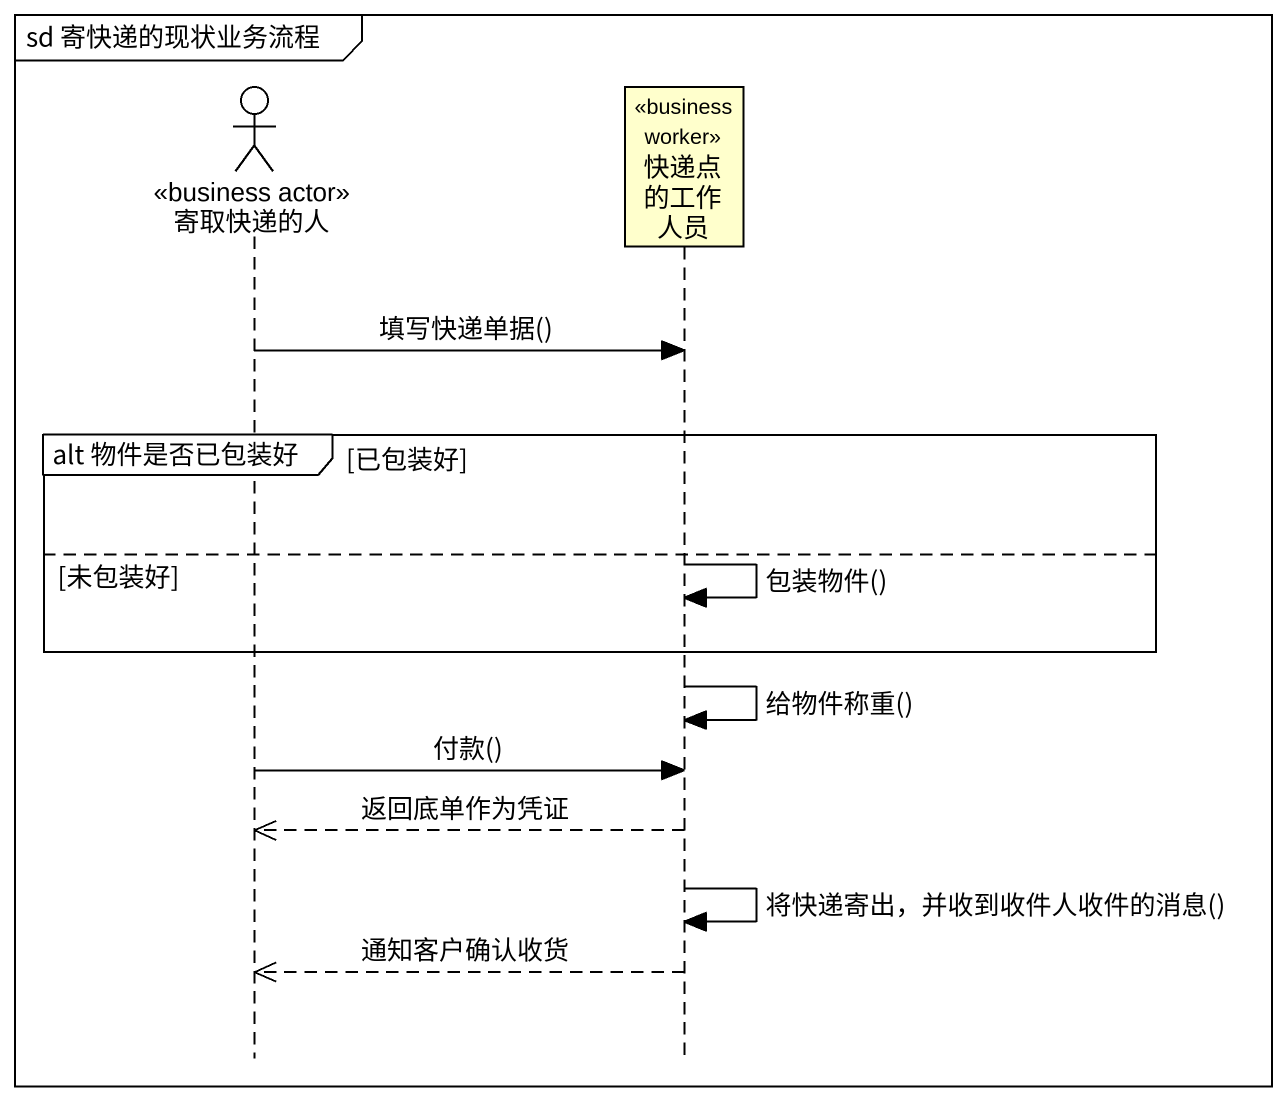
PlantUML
@startuml
mainframe sd 寄快递的现状业务流程
hide footbox
actor 寄取快递的人 <<business actor>>
participant 快递点的工作人员 <<business worker>>

寄取快递的人 -> 快递点的工作人员 : 填写快递单据()
group alt 物件是否已包装好 [已包装好]
else 未包装好
  快递点的工作人员 -> 快递点的工作人员 : 包装物件()
end
快递点的工作人员 -> 快递点的工作人员 : 给物件称重()
寄取快递的人 -> 快递点的工作人员 : 付款()
快递点的工作人员 -->> 寄取快递的人 : 返回底单作为凭证
快递点的工作人员 -> 快递点的工作人员 : 将快递寄出，并收到收件人收件的消息()
快递点的工作人员 -->> 寄取快递的人 : 通知客户确认收货
@enduml
